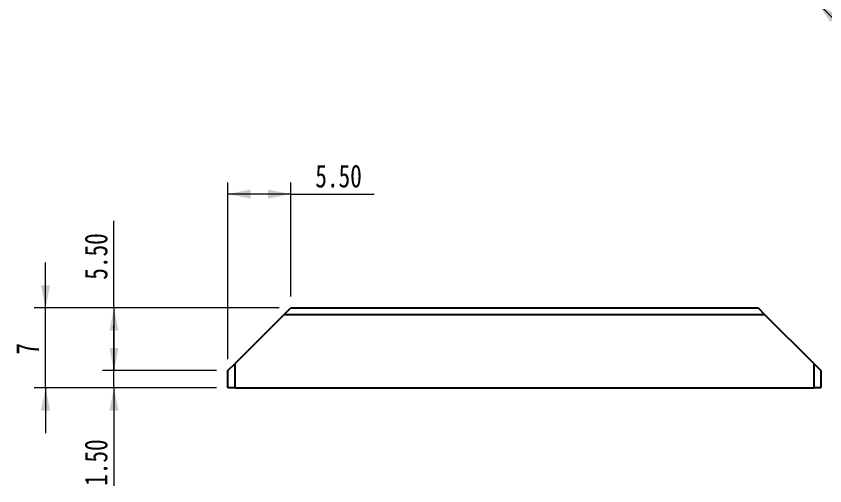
# Model space of a CAD drawing. Header units: millimetres. Extents: x 15 to 415, y 5 to 292.
# Drawn here: x 67.9 to 138.8, y 155.7 to 196.9 of the extents above; entities that cross this region are included whole.
import ezdxf

# ---------------------------------------------------------------- set-up
doc = ezdxf.new("R2010")
doc.units = ezdxf.units.MM
doc.styles.add('SLDTEXTSTYLE0', font='TXT', dxfattribs={"width": 0.75})
doc.styles.add('SLDTEXTSTYLE7', font='TXT', dxfattribs={"width": 0.666667})
doc.dimstyles.new('SLDDIMSTYLE0', dxfattribs={"dimtxt": 2, "dimasz": 2, "dimexe": 0, "dimexo": 0.0625, "dimgap": 0.5, "dimtad": 1, "dimrnd": 1e-09, "dimzin": 4, "dimdsep": 46, "dimtxsty": 'SLDTEXTSTYLE0', "dimsah": 1, "dimcen": 0.09, "dimadec": 0, "dimazin": 1, "dimtfac": 1, "dimtmove": 0, "dimatfit": 0, "dimfxl": 1, "dimfrac": 2, "dimtolj": 1, "dimtzin": 12, "dimarcsym": 0})
doc.dimstyles.new('SLDDIMSTYLE1', dxfattribs={"dimtxt": 2, "dimasz": 2, "dimexe": 0, "dimexo": 0.0625, "dimgap": 0.5, "dimtad": 1, "dimrnd": 1e-09, "dimzin": 12, "dimdsep": 46, "dimtxsty": 'SLDTEXTSTYLE0', "dimsah": 1, "dimcen": 0.09, "dimadec": 0, "dimazin": 3, "dimtfac": 1, "dimtmove": 0, "dimatfit": 0, "dimfxl": 1, "dimfrac": 2, "dimtolj": 1, "dimtzin": 12, "dimarcsym": 0})
doc.dimstyles.new('SLDDIMSTYLE3', dxfattribs={"dimtxt": 2, "dimasz": 2, "dimexe": 0, "dimexo": 0.0625, "dimgap": 0.5, "dimtad": 1, "dimrnd": 1e-09, "dimzin": 4, "dimdsep": 46, "dimtxsty": 'SLDTEXTSTYLE0', "dimsah": 1, "dimcen": 0.09, "dimadec": 0, "dimazin": 1, "dimtfac": 1, "dimtofl": 0, "dimtmove": 0, "dimatfit": 3, "dimfxl": 1, "dimfrac": 2, "dimtolj": 1, "dimtzin": 12, "dimarcsym": 0})

# ---------------------------------------------------------------- blocks, each defined once
blk = doc.blocks.new('SW_CHAMFER_DIMENSION_0')
at = {"color": 0, "linetype": 'Continuous', "lineweight": 18}
for p, q in [((-7.466, 7.476), (0, 0)), ((0, 0), (8.185, -8.185))]:
    blk.add_line(p, q, dxfattribs=at)
blk.add_solid([(-7.466, 7.476), (-6.335, 5.778), (-5.769, 6.344)], dxfattribs=at)
at = {"color": 0, "linetype": 'Continuous', "lineweight": 18, "char_height": 2, "attachment_point": 1, "rotation": 315}
for s, insert, style in [('4 x', (1.823, 1.823), 'SLDTEXTSTYLE7'), ('C', (4.818, -1.172), 'SLDTEXTSTYLE0'), ('0.60', (6.35, -2.704), 'SLDTEXTSTYLE0')]:
    blk.add_mtext(s, dxfattribs=dict(at, insert=insert, style=style))
blk = doc.blocks.new('_D_11')
at = {"color": 7, "linetype": 'Continuous', "lineweight": 18}
for p, q in [((76.472, 165.798), (76.472, 169.798)), ((85.472, 165.798), (75.472, 165.798)), ((76.472, 164.298), (76.472, 165.798)), ((85.472, 164.298), (75.472, 164.298)), ((76.472, 164.298), (76.472, 155.69))]:
    blk.add_line(p, q, dxfattribs=at)
for points in [[(76.472, 165.798), (76.872, 167.798), (76.072, 167.798)], [(76.472, 164.298), (76.072, 162.298), (76.872, 162.298)]]:
    blk.add_solid(points, dxfattribs=at)
at = {"color": 7, "linetype": 'Continuous', "lineweight": 18, "insert": (73.894, 155.69), "char_height": 2, "attachment_point": 1, "rotation": 90, "style": 'SLDTEXTSTYLE0'}
blk.add_mtext('1.50', dxfattribs=at)
blk = doc.blocks.new('_D_12')
at = {"color": 7, "linetype": 'Continuous', "lineweight": 18}
for p, q in [((70.472, 171.298), (70.472, 175.298)), ((90.972, 171.298), (69.472, 171.298)), ((70.472, 164.298), (70.472, 171.298)), ((85.472, 164.298), (69.472, 164.298)), ((70.472, 164.298), (70.472, 160.298))]:
    blk.add_line(p, q, dxfattribs=at)
for points in [[(70.472, 171.298), (70.872, 173.298), (70.072, 173.298)], [(70.472, 164.298), (70.072, 162.298), (70.872, 162.298)]]:
    blk.add_solid(points, dxfattribs=at)
at = {"color": 7, "linetype": 'Continuous', "lineweight": 18, "insert": (67.894, 167.205), "char_height": 2, "attachment_point": 1, "rotation": 90, "style": 'SLDTEXTSTYLE0'}
blk.add_mtext('7', dxfattribs=at)
blk = doc.blocks.new('_D_13')
at = {"color": 7, "linetype": 'Continuous', "lineweight": 18}
for p, q in [((86.472, 166.798), (86.472, 182.298)), ((91.972, 172.298), (91.972, 182.298)), ((91.972, 181.298), (86.472, 181.298)), ((91.972, 181.298), (99.302, 181.298))]:
    blk.add_line(p, q, dxfattribs=at)
for points in [[(86.472, 181.298), (88.472, 180.898), (88.472, 181.698)], [(91.972, 181.298), (89.972, 181.698), (89.972, 180.898)]]:
    blk.add_solid(points, dxfattribs=at)
at = {"color": 7, "linetype": 'Continuous', "lineweight": 18, "insert": (94.129, 183.877), "char_height": 2, "attachment_point": 1, "style": 'SLDTEXTSTYLE0'}
blk.add_mtext('5.50', dxfattribs=at)
blk = doc.blocks.new('_D_14')
at = {"color": 7, "linetype": 'Continuous', "lineweight": 18}
for p, q in [((76.472, 171.298), (76.472, 178.95)), ((90.972, 171.298), (75.472, 171.298)), ((76.472, 171.298), (76.472, 165.798)), ((85.472, 165.798), (75.472, 165.798))]:
    blk.add_line(p, q, dxfattribs=at)
for points in [[(76.472, 171.298), (76.072, 169.298), (76.872, 169.298)], [(76.472, 165.798), (76.872, 167.798), (76.072, 167.798)]]:
    blk.add_solid(points, dxfattribs=at)
at = {"color": 7, "linetype": 'Continuous', "lineweight": 18, "insert": (73.894, 173.778), "char_height": 2, "attachment_point": 1, "rotation": 90, "style": 'SLDTEXTSTYLE0'}
blk.add_mtext('5.50', dxfattribs=at)

msp = doc.modelspace()

# ---------------------------------------------------------------- linework, layer by layer
at = {"color": 7, "linetype": 'Continuous', "lineweight": 25}
for p, q in [((91.372, 170.698), (91.972, 171.298)), ((91.972, 171.298), (132.972, 171.298)), ((132.972, 171.298), (133.572, 170.698)), ((91.372, 170.698), (87.072, 166.398)), ((133.572, 170.698), (91.372, 170.698)), ((137.872, 166.398), (133.572, 170.698)), ((86.472, 165.798), (87.072, 166.398)), ((87.072, 166.398), (87.072, 164.298)), ((137.872, 164.298), (137.872, 166.398)), ((137.872, 166.398), (138.472, 165.798)), ((86.472, 164.298), (86.472, 165.798)), ((138.472, 165.798), (138.472, 164.298)), ((87.072, 164.298), (86.472, 164.298)), ((87.072, 164.298), (137.872, 164.298)), ((138.472, 164.298), (137.872, 164.298))]:
    msp.add_line(p, q, dxfattribs=at)

# ---------------------------------------------------------------- block references
at = {"color": 7, "linetype": 'Continuous', "lineweight": 18}
msp.add_blockref('SW_CHAMFER_DIMENSION_0', (145.637, 190.609), dxfattribs=at)

# ---------------------------------------------------------------- dimensions: what is measured, and where the dimension line sits
dim = msp.add_linear_dim(base=(86.472, 181.298), p1=(91.972, 171.298), p2=(86.472, 165.798), dimstyle='SLDDIMSTYLE3', dxfattribs=at)
dim.commit()
dim.dimension.update_dxf_attribs({"geometry": '_D_13', "text_midpoint": (96.716, 181.298), "dimtype": 160})
for base, p1, p2, dimstyle, picture, middle in [((76.472, 165.798), (91.972, 171.298), (86.472, 165.798), 'SLDDIMSTYLE3', '_D_14', (76.472, 176.364)), ((70.472, 171.298), (86.472, 164.298), (91.972, 171.298), 'SLDDIMSTYLE1', '_D_12', (70.472, 167.944)), ((76.472, 165.798), (86.472, 164.298), (86.472, 165.798), 'SLDDIMSTYLE0', '_D_11', (76.472, 158.276))]:
    dim = msp.add_linear_dim(base=base, p1=p1, p2=p2, angle=90, dimstyle=dimstyle, dxfattribs=at)
    dim.commit()
    dim.dimension.update_dxf_attribs({"geometry": picture, "text_midpoint": middle, "dimtype": 160})

doc.saveas('drawing.dxf')
